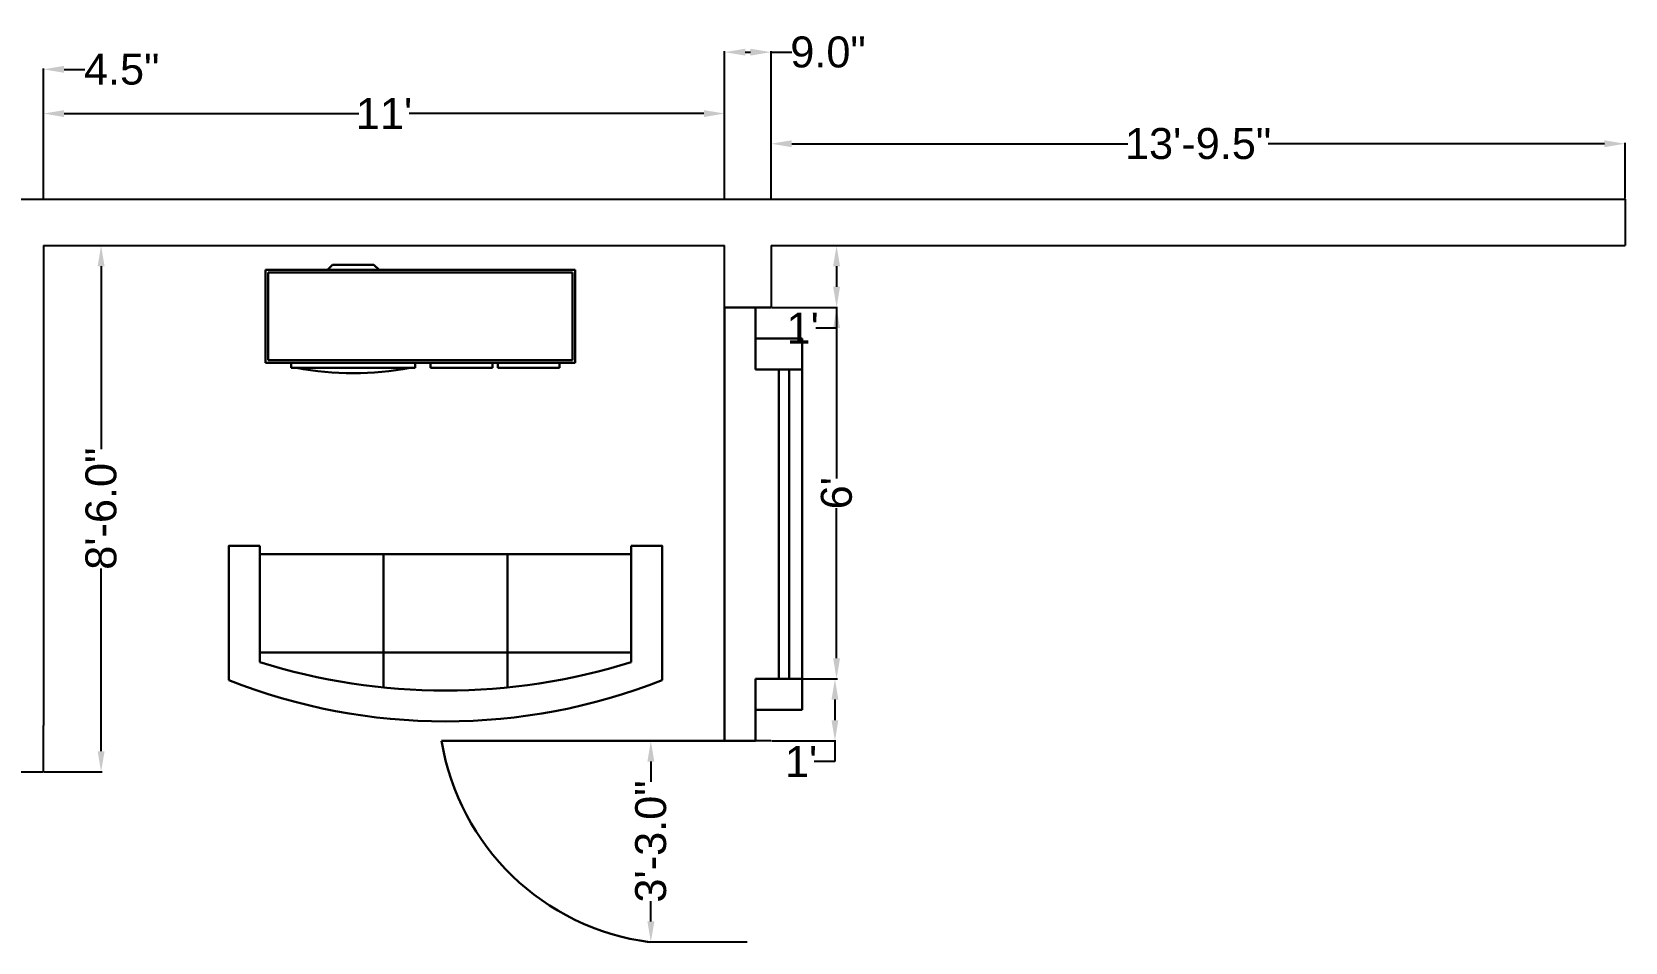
# Model space of a CAD drawing. Header units: inches. Extents: x -14 to 573, y -12 to 359.
# Drawn here: x 232.5 to 541.3, y 182.3 to 358.7 of the extents above; entities that cross this region are included whole.
import ezdxf

# ---------------------------------------------------------------- set-up
doc = ezdxf.new("R2010")
doc.units = ezdxf.units.IN
doc.header["$MEASUREMENT"] = 0
doc.layers.add('5', color=3, linetype='Continuous', lineweight=30)
doc.layers.add('DIMENSIONS', color=254, linetype='Continuous')
doc.styles.get("Standard").update_dxf_attribs({"font": 'arial.ttf'})
doc.dimstyles.new('EXAMDIM', dxfattribs={"dimtxt": 6, "dimasz": 4, "dimexe": 0.18, "dimexo": 0.14, "dimgap": 0.09, "dimtad": 0, "dimtoh": 1, "dimdec": 1, "dimzin": 0, "dimdsep": 46, "dimlunit": 3, "dimtxsty": 'Standard', "dimcen": 0.09, "dimadec": 0, "dimazin": 0, "dimtfac": 1, "dimtdec": 1, "dimtofl": 0, "dimtmove": 0, "dimatfit": 3, "dimfxl": 1, "dimtolj": 1, "dimtzin": 0, "dimarcsym": 0})

# ---------------------------------------------------------------- blocks, each defined once
blk = doc.blocks.new('*D7')
at = {"layer": 'Defpoints', "color": 0, "transparency": 16777216}
for p in [(375.79, 317.31), (375.79, 305.31), (388.48, 305.31)]:
    blk.add_point(p, dxfattribs=at)
at = {"layer": 'DIMENSIONS', "color": 0, "lineweight": -2, "transparency": 16777216}
for p, q in [((375.93, 317.31), (388.66, 317.31)), ((388.48, 313.31), (388.48, 309.31)), ((375.93, 305.31), (388.66, 305.31)), ((388.48, 305.31), (388.48, 301.31)), ((388.48, 301.31), (384.48, 301.31))]:
    blk.add_line(p, q, dxfattribs=at)
at = {"layer": 'DIMENSIONS', "color": 0, "transparency": 16777216}
for points in [[(387.82, 313.31), (389.15, 313.31), (388.48, 317.31)], [(387.82, 309.31), (389.15, 309.31), (388.48, 305.31)]]:
    blk.add_solid(points, dxfattribs=at)
at = {"layer": 'DIMENSIONS', "color": 0, "transparency": 16777216, "insert": (381.92, 301.31), "char_height": 6, "attachment_point": 5}
blk.add_mtext("\\A1;1'", dxfattribs=at)
blk = doc.blocks.new('*D8')
at = {"layer": 'Defpoints', "color": 0, "transparency": 16777216}
for p in [(375.79, 305.31), (375.79, 233.31), (388.48, 233.31)]:
    blk.add_point(p, dxfattribs=at)
at = {"layer": 'DIMENSIONS', "color": 0, "lineweight": -2, "transparency": 16777216}
for p, q in [((375.93, 305.31), (388.66, 305.31)), ((388.48, 301.31), (388.48, 272.17)), ((388.48, 237.31), (388.48, 266.44)), ((375.93, 233.31), (388.66, 233.31))]:
    blk.add_line(p, q, dxfattribs=at)
at = {"layer": 'DIMENSIONS', "color": 0, "transparency": 16777216}
for points in [[(387.82, 301.31), (389.15, 301.31), (388.48, 305.31)], [(387.82, 237.31), (389.15, 237.31), (388.48, 233.31)]]:
    blk.add_solid(points, dxfattribs=at)
at = {"layer": 'DIMENSIONS', "color": 0, "transparency": 16777216, "insert": (388.48, 269.31), "char_height": 6, "attachment_point": 5, "rotation": 90}
blk.add_mtext("\\A1;6'", dxfattribs=at)
blk = doc.blocks.new('*D9')
at = {"layer": 'Defpoints', "color": 0, "transparency": 16777216}
for p in [(375.79, 233.31), (375.79, 221.31), (388.17, 221.31)]:
    blk.add_point(p, dxfattribs=at)
at = {"layer": 'DIMENSIONS', "color": 0, "lineweight": -2, "transparency": 16777216}
for p, q in [((375.93, 233.31), (388.35, 233.31)), ((388.17, 229.31), (388.17, 225.31)), ((375.93, 221.31), (388.35, 221.31)), ((388.17, 221.31), (388.17, 217.31)), ((388.17, 217.31), (384.17, 217.31))]:
    blk.add_line(p, q, dxfattribs=at)
at = {"layer": 'DIMENSIONS', "color": 0, "transparency": 16777216}
for points in [[(387.5, 229.31), (388.83, 229.31), (388.17, 233.31)], [(387.5, 225.31), (388.83, 225.31), (388.17, 221.31)]]:
    blk.add_solid(points, dxfattribs=at)
at = {"layer": 'DIMENSIONS', "color": 0, "transparency": 16777216, "insert": (381.6, 217.31), "char_height": 6, "attachment_point": 5}
blk.add_mtext("\\A1;1'", dxfattribs=at)
blk = doc.blocks.new('*D11')
at = {"layer": 'Defpoints', "color": 0, "transparency": 16777216}
for p in [(366.79, 342.89), (234.79, 326.31), (366.79, 326.31)]:
    blk.add_point(p, dxfattribs=at)
at = {"layer": 'DIMENSIONS', "color": 0, "lineweight": -2, "transparency": 16777216}
for p, q in [((234.79, 326.45), (234.79, 343.07)), ((238.79, 342.89), (295.89, 342.89)), ((362.79, 342.89), (305.69, 342.89)), ((366.79, 326.45), (366.79, 343.07))]:
    blk.add_line(p, q, dxfattribs=at)
at = {"layer": 'DIMENSIONS', "color": 0, "transparency": 16777216}
for points in [[(238.79, 343.55), (238.79, 342.22), (234.79, 342.89)], [(362.79, 343.55), (362.79, 342.22), (366.79, 342.89)]]:
    blk.add_solid(points, dxfattribs=at)
at = {"layer": 'DIMENSIONS', "color": 0, "transparency": 16777216, "insert": (300.79, 342.89), "char_height": 6, "attachment_point": 5}
blk.add_mtext("\\A1;11'", dxfattribs=at)
blk = doc.blocks.new('*D12')
at = {"layer": 'Defpoints', "color": 0, "transparency": 16777216}
for p in [(541.29, 337.04), (375.79, 326.31), (541.29, 326.31)]:
    blk.add_point(p, dxfattribs=at)
at = {"layer": 'DIMENSIONS', "color": 0, "lineweight": -2, "transparency": 16777216}
for p, q in [((375.79, 326.45), (375.79, 337.22)), ((379.79, 337.04), (444.93, 337.04)), ((537.29, 337.04), (472.15, 337.04)), ((541.29, 326.45), (541.29, 337.22))]:
    blk.add_line(p, q, dxfattribs=at)
at = {"layer": 'DIMENSIONS', "color": 0, "transparency": 16777216}
for points in [[(379.79, 337.71), (379.79, 336.38), (375.79, 337.04)], [(537.29, 337.71), (537.29, 336.38), (541.29, 337.04)]]:
    blk.add_solid(points, dxfattribs=at)
at = {"layer": 'DIMENSIONS', "color": 0, "transparency": 16777216, "insert": (458.54, 337.04), "char_height": 6, "attachment_point": 5}
blk.add_mtext('\\A1;13\'-9.5"', dxfattribs=at)
blk = doc.blocks.new('*D23')
at = {"layer": 'Defpoints', "color": 0, "transparency": 16777216}
for p in [(366.79, 221.31), (352.49, 182.31), (371.29, 182.31)]:
    blk.add_point(p, dxfattribs=at)
at = {"layer": 'DIMENSIONS', "color": 0, "lineweight": -2, "transparency": 16777216}
for p, q in [((366.65, 221.31), (352.31, 221.31)), ((352.49, 217.31), (352.49, 213.36)), ((352.49, 186.31), (352.49, 190.25)), ((371.15, 182.31), (352.31, 182.31))]:
    blk.add_line(p, q, dxfattribs=at)
at = {"layer": 'DIMENSIONS', "color": 0, "transparency": 16777216}
for points in [[(351.83, 217.31), (353.16, 217.31), (352.49, 221.31)], [(351.83, 186.31), (353.16, 186.31), (352.49, 182.31)]]:
    blk.add_solid(points, dxfattribs=at)
at = {"layer": 'DIMENSIONS', "color": 0, "transparency": 16777216, "insert": (352.49, 201.81), "char_height": 6, "attachment_point": 5, "rotation": 90}
blk.add_mtext('\\A1;3\'-3.0"', dxfattribs=at)
blk = doc.blocks.new('*D27')
at = {"layer": 'Defpoints', "color": 0, "transparency": 16777216}
for p in [(234.79, 317.31), (245.96, 317.31), (234.79, 215.31)]:
    blk.add_point(p, dxfattribs=at)
at = {"layer": 'DIMENSIONS', "color": 0, "lineweight": -2, "transparency": 16777216}
for p, q in [((234.93, 317.31), (246.14, 317.31)), ((245.96, 313.31), (245.96, 277.87)), ((245.96, 219.31), (245.96, 254.74)), ((234.93, 215.31), (246.14, 215.31))]:
    blk.add_line(p, q, dxfattribs=at)
at = {"layer": 'DIMENSIONS', "color": 0, "transparency": 16777216}
for points in [[(245.29, 313.31), (246.63, 313.31), (245.96, 317.31)], [(245.29, 219.31), (246.63, 219.31), (245.96, 215.31)]]:
    blk.add_solid(points, dxfattribs=at)
at = {"layer": 'DIMENSIONS', "color": 0, "transparency": 16777216, "insert": (245.96, 266.31), "char_height": 6, "attachment_point": 5, "rotation": 90}
blk.add_mtext('\\A1;8\'-6.0"', dxfattribs=at)
blk = doc.blocks.new('*D29')
at = {"layer": 'Defpoints', "color": 0, "transparency": 16777216}
for p in [(234.79, 351.46), (230.29, 326.31), (234.79, 326.31)]:
    blk.add_point(p, dxfattribs=at)
at = {"layer": 'DIMENSIONS', "color": 0, "lineweight": -2, "transparency": 16777216}
for p, q in [((226.29, 351.46), (222.29, 351.46)), ((230.29, 326.45), (230.29, 351.64)), ((234.79, 326.45), (234.79, 351.64)), ((238.79, 351.46), (242.79, 351.46))]:
    blk.add_line(p, q, dxfattribs=at)
at = {"layer": 'DIMENSIONS', "color": 0, "transparency": 16777216}
for points in [[(226.29, 352.13), (226.29, 350.79), (230.29, 351.46)], [(238.79, 352.13), (238.79, 350.79), (234.79, 351.46)]]:
    blk.add_solid(points, dxfattribs=at)
at = {"layer": 'DIMENSIONS', "color": 0, "transparency": 16777216, "insert": (249.95, 351.46), "char_height": 6, "attachment_point": 5}
blk.add_mtext('\\A1;4.5"', dxfattribs=at)
blk = doc.blocks.new('*D30')
at = {"layer": 'Defpoints', "color": 0, "transparency": 16777216}
for p in [(375.79, 354.79), (366.79, 326.31), (375.79, 326.31)]:
    blk.add_point(p, dxfattribs=at)
at = {"layer": 'DIMENSIONS', "color": 0, "lineweight": -2, "transparency": 16777216}
for p, q in [((366.79, 326.45), (366.79, 354.97)), ((370.79, 354.79), (371.79, 354.79)), ((375.79, 326.45), (375.79, 354.97)), ((375.79, 354.79), (379.79, 354.79))]:
    blk.add_line(p, q, dxfattribs=at)
at = {"layer": 'DIMENSIONS', "color": 0, "transparency": 16777216}
for points in [[(370.79, 355.45), (370.79, 354.12), (366.79, 354.79)], [(371.79, 355.45), (371.79, 354.12), (375.79, 354.79)]]:
    blk.add_solid(points, dxfattribs=at)
at = {"layer": 'DIMENSIONS', "color": 0, "transparency": 16777216, "insert": (386.83, 354.79), "char_height": 6, "attachment_point": 5}
blk.add_mtext('\\A1;9.0"', dxfattribs=at)
blk = doc.blocks.new('WINDOW')
at = {"layer": '5'}
for p, q in [((12, 15), (6, 15)), ((6, 15), (6, 6)), ((72, 15), (12, 15)), ((12, 15), (12, 13)), ((12, 11), (12, 13)), ((12, 10.5), (12, 12.5)), ((12, 10.5), (12, 12.5)), ((12, 12.5), (72, 12.5)), ((78, 15), (72, 15)), ((72, 15), (72, 6)), ((72, 13), (72, 11)), ((78, 6), (78, 15)), ((12, 11), (12, 10.5)), ((12, 6), (12, 10.5)), ((12, 10.5), (72, 10.5)), ((6, 6), (0, 6)), ((0, 6), (0, 0)), ((6, 6), (12, 6)), ((72, 6), (78, 6)), ((84, 6), (78, 6)), ((84, 0), (84, 6)), ((0, 0), (84, 0))]:
    blk.add_line(p, q, dxfattribs=at)
blk = doc.blocks.new('Entertainment Center')
at = {"linetype": 'Continuous'}
for p, q in [((-4, 0), (-5, -1)), ((4, 0), (-4, 0)), ((5, -1), (4, 0)), ((-17, -19), (-17, -1)), ((-17, -1), (43, -1)), ((-16.5, -18.5), (-16.5, -1.5)), ((-16.5, -1.5), (42.5, -1.5)), ((42.5, -1.5), (42.5, -18.5)), ((43, -1), (43, -19)), ((42.5, -18.5), (-16.5, -18.5)), ((43, -19), (-17, -19)), ((-12, -20), (-12, -19)), ((12, -20), (-12, -20)), ((12, -19), (12, -20)), ((15, -20), (15, -19)), ((27, -20), (15, -20)), ((27, -19), (27, -20)), ((28, -20), (28, -19)), ((40, -20), (28, -20)), ((40, -19), (40, -20))]:
    blk.add_line(p, q, dxfattribs=at)
blk.add_arc((0, 40), 61, 259.6111, 280.3889, dxfattribs=at)
blk = doc.blocks.new('Sofa - Roundback 7 ft.')
at = {"linetype": 'Continuous'}
for p, q in [((-12.00002, -32.4421), (-12.00003, -6.5971)), ((11.99997, -32.4421), (11.99998, -6.5971)), ((-36.000027, -34), (-36.000027, -11.4696)), ((35.99998, -34), (35.99998, -11.4696)), ((-35.999844, -13.3819), (35.9998, -13.3819)), ((-36.000027, -32.4421), (35.99998, -32.4421))]:
    blk.add_line(p, q, dxfattribs=at)
for points in [[(-36.000027, -34), (-42.000027, -34), (-42.000027, -8)], [(41.99998, -8), (41.99998, -34), (35.99998, -34)]]:
    blk.add_lwpolyline(points, dxfattribs=at)
for centre, radius, start, end in [((0, -114.25), 114.25, 68.43141, 111.5686), ((-0.00001, -127.1968), 121.1968, 72.72033, 107.2797)]:
    blk.add_arc(centre, radius, start, end, dxfattribs=at)

msp = doc.modelspace()

# ---------------------------------------------------------------- linework, layer by layer
for p, q in [((230.29, 326.31), (234.79, 326.31)), ((234.79, 326.31), (366.79, 326.31)), ((366.79, 326.31), (375.79, 326.31)), ((375.79, 326.31), (541.29, 326.31)), ((541.29, 326.31), (541.29, 317.31)), ((234.79, 317.31), (234.79, 224.31)), ((234.79, 317.31), (366.79, 317.31)), ((366.79, 221.31), (366.79, 317.31)), ((375.79, 317.31), (375.79, 305.31)), ((375.79, 317.31), (541.29, 317.31)), ((234.79, 215.31), (234.79, 224.31)), ((375.79, 221.31), (366.79, 221.31)), ((230.29, 215.31), (234.79, 215.31))]:
    msp.add_line(p, q)
at = {"layer": '5'}
for p, q in [((375.79, 305.31), (366.79, 305.31)), ((366.79, 221.31), (311.94, 221.31))]:
    msp.add_line(p, q, dxfattribs=at)
msp.add_arc((358.3, 228.9), 46.98, 189.2995, 262.6012, dxfattribs=at)

# ---------------------------------------------------------------- block references
msp.add_blockref('Entertainment Center', (294.82, 313.59), dxfattribs=at)
for name, p, rotation in [('WINDOW', (366.79, 305.31), 270), ('Sofa - Roundback 7 ft.', (312.69, 225.08), 180)]:
    msp.add_blockref(name, p, dxfattribs=dict(at, rotation=rotation))

# ---------------------------------------------------------------- dimensions: what is measured, and where the dimension line sits
at = {"layer": 'DIMENSIONS'}
for base, p1, p2, picture, middle in [((375.79, 354.79), (366.79, 326.31), (375.79, 326.31), '*D30', (386.83, 354.79)), ((234.79, 351.46), (230.29, 326.31), (234.79, 326.31), '*D29', (249.95, 351.46)), ((366.79, 342.89), (234.79, 326.31), (366.79, 326.31), '*D11', (300.79, 342.89)), ((541.29, 337.04), (375.79, 326.31), (541.29, 326.31), '*D12', (458.54, 337.04))]:
    dim = msp.add_linear_dim(base=base, p1=p1, p2=p2, dimstyle='EXAMDIM', dxfattribs=at)
    dim.commit()
    dim.dimension.update_dxf_attribs({"geometry": picture, "text_midpoint": middle})
for base, p1, p2, angle, picture, middle in [((245.96, 317.31), (234.79, 215.31), (234.79, 317.31), 90, '*D27', (245.96, 266.31)), ((388.48, 305.31), (375.79, 317.31), (375.79, 305.31), 90, '*D7', (381.92, 301.31)), ((388.48, 233.31), (375.79, 305.31), (375.79, 233.31), 90, '*D8', (388.48, 269.31)), ((388.17, 221.31), (375.79, 233.31), (375.79, 221.31), 90, '*D9', (381.6, 217.31)), ((352.49, 182.31), (366.79, 221.31), (371.29, 182.31), 270, '*D23', (352.49, 201.81))]:
    dim = msp.add_linear_dim(base=base, p1=p1, p2=p2, angle=angle, dimstyle='EXAMDIM', dxfattribs=at)
    dim.commit()
    dim.dimension.update_dxf_attribs({"geometry": picture, "text_midpoint": middle})

doc.saveas('drawing.dxf')
